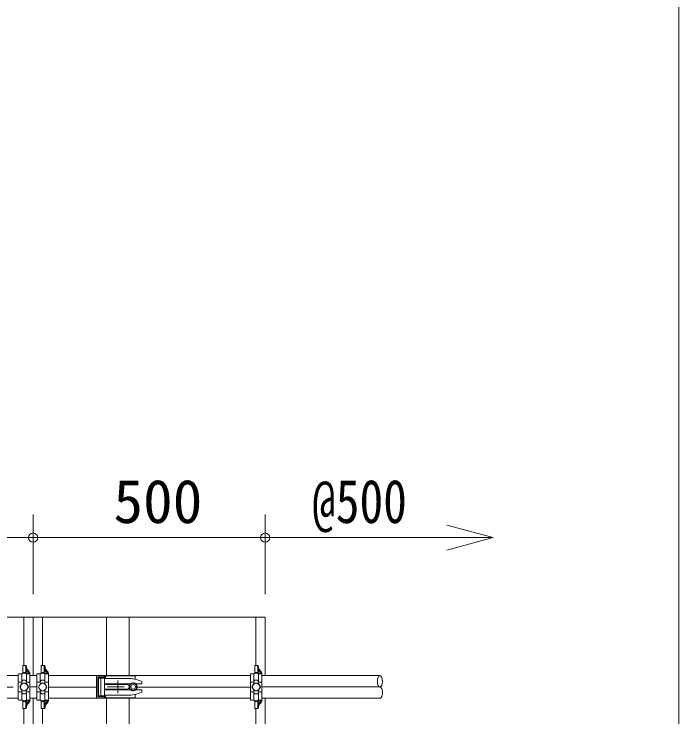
# Model space of a CAD drawing. Units: millimetres, scale not verified. Extents: x -10062 to 10062, y -6938 to 6938.
# Drawn here: x 8630 to 10062, y -1585 to -70 of the extents above; entities that cross this region are included whole.
import ezdxf
from ezdxf.enums import TextEntityAlignment as Align

# ---------------------------------------------------------------- set-up
doc = ezdxf.new("R2010")
doc.units = ezdxf.units.MM
doc.header["$LTSCALE"] = 40
doc.header["$PDMODE"] = 32
doc.header["$PDSIZE"] = 20
for name, pattern in [('CHAIN2', [12, 9, -1, 1, -1]), ('DASHED1', [1.8, 1.2, -0.6]), ('DOUBLE_CHAIN2', [12.8, 9, -1, 0.6, -0.6, 0.6, -1])]:
    doc.linetypes.add(name, pattern=pattern)
for name, color, linetype, lineweight in [('0-0_(2m)標準ｱﾄﾞﾌﾗッﾄ', 7, 'Continuous', 9), ('0-1_0', 4, 'Continuous', 9), ('0-E__A-8_補助材１', 1, 'Continuous', 9), ('1-2_KANAGU', 2, 'Continuous', 9), ('1-8_仮囲い', 7, 'Continuous', 9), ('1-9_図面枠', 7, 'Continuous', 9)]:
    doc.layers.add(name, color=color, linetype=linetype, lineweight=lineweight)
doc.styles.add('ＭＳ ゴシック', font='')
doc.styles.get('ＭＳ ゴシック').set_extended_font_data('MS Gothic')

msp = doc.modelspace()

# ---------------------------------------------------------------- linework, layer by layer
at = {"layer": '0-0_(2m)標準ｱﾄﾞﾌﾗッﾄ'}
for p, q in [((9170.98, -1370.16), (3170.98, -1370.16)), ((8650.98, -1370.16), (8650.98, -1474.1)), ((8670.98, -1370.16), (8670.98, -1495.86)), ((8690.98, -1370.16), (8690.98, -1474.1)), ((9150.98, -1370.16), (9150.98, -1474.1)), ((9170.98, -1370.16), (9170.98, -1495.86)), ((8670.98, -1544.46), (8670.98, -3195.86)), ((9170.98, -1544.46), (9170.98, -3195.86)), ((8650.98, -1566.92), (8650.98, -3174.1)), ((8690.98, -1566.92), (8690.98, -3174.1)), ((9150.98, -1566.92), (9150.98, -3174.1))]:
    msp.add_line(p, q, dxfattribs=at)
at = {"layer": '0-1_0', "lineweight": 5}
for p, q in [((8670.98, -1320.16), (8670.98, -1148.54)), ((8670.98, -1320.16), (8670.98, -1148.54)), ((9170.98, -1320.16), (9170.98, -1148.54)), ((8670.98, -1198.54), (8170.98, -1198.54)), ((9170.98, -1198.54), (8670.98, -1198.54)), ((8720.98, -1198.54), (9120.98, -1198.54)), ((9562.14, -1198.54), (9170.98, -1198.54)), ((9662.14, -1198.54), (9562.14, -1198.54))]:
    msp.add_line(p, q, dxfattribs=at)
at = {"layer": '0-1_0', "linetype": 'CHAIN2', "lineweight": 5}
for p, q in [((8853.46, -1534.04), (8853.46, -1506.28)), ((8830.53, -1520.16), (8867.34, -1520.16))]:
    msp.add_line(p, q, dxfattribs=at)
at = {"layer": '0-1_0', "lineweight": 5}
msp.add_lwpolyline([(9562.14, -1225.34), (9662.14, -1198.54), (9562.14, -1171.75)], dxfattribs=at)
at = {"layer": '0-1_0'}
for p in [(8670.98, -1198.54), (9170.98, -1198.54)]:
    msp.add_point(p, dxfattribs=at)
at = {"layer": '0-E__A-8_補助材１'}
for p, q in [((8807.55, -1496.38), (8807.55, -1543.94)), ((8824.68, -1496.38), (8807.55, -1496.38)), ((8810.41, -1499.23), (8810.41, -1541.08)), ((8824.68, -1499.23), (8810.41, -1499.23)), ((8824.68, -1501.14), (8829.44, -1496.38)), ((8824.68, -1496.38), (8824.68, -1499.23)), ((8890.8, -1496.38), (8829.44, -1496.38)), ((8890.8, -1496.38), (8890.8, -1503.98)), ((8812.31, -1501.14), (8812.31, -1539.19)), ((8824.68, -1501.14), (8812.31, -1501.14)), ((8824.68, -1501.14), (8824.68, -1539.19)), ((8874.32, -1502.08), (8824.68, -1502.08)), ((8881.3, -1513.49), (8824.68, -1513.49)), ((8905.43, -1513.49), (8892.06, -1513.49)), ((8905.43, -1508.74), (8905.43, -1513.49)), ((8824.68, -1515.4), (8873.39, -1515.4)), ((8824.68, -1524.91), (8873.39, -1524.91)), ((8824.68, -1526.81), (8881.3, -1526.81)), ((8892.06, -1526.81), (8905.43, -1526.81)), ((8905.43, -1526.81), (8905.43, -1531.57)), ((8807.55, -1543.94), (8824.68, -1543.94)), ((8810.41, -1541.08), (8824.68, -1541.08)), ((8812.31, -1539.19), (8824.68, -1539.19)), ((8824.68, -1538.23), (8874.32, -1538.23)), ((8824.68, -1539.19), (8829.44, -1543.94)), ((8824.68, -1541.08), (8824.68, -1543.94)), ((8829.44, -1543.94), (8890.8, -1543.94)), ((8890.8, -1536.33), (8890.8, -1543.94))]:
    msp.add_line(p, q, dxfattribs=at)
at = {"layer": '0-E__A-8_補助材１', "linetype": 'DASHED1'}
msp.add_line((8817.28, -1501.14), (8817.28, -1539.19), dxfattribs=at)
at = {"layer": '0-E__A-8_補助材１'}
msp.add_lwpolyline([(8894.1, -1515.87), (8886.68, -1511.59), (8879.26, -1515.87), (8879.26, -1524.44), (8886.68, -1528.72), (8894.1, -1524.44)], close=True, dxfattribs=at)
for radius in [8.56, 4.76]:
    msp.add_circle((8886.68, -1520.16), radius, dxfattribs=at)
for centre, radius, start, end in [((8874.18, -1578.66), 76.59, 65.915, 90.76), ((8873.39, -1520.16), 4.76, 270, 90), ((8874.18, -1461.66), 76.59, 269.24, 294.085)]:
    msp.add_arc(centre, radius, start, end, dxfattribs=at)
at = {"layer": '1-2_KANAGU'}
for p, q in [((8648.68, -1474.05), (8655.29, -1474.05)), ((8648.68, -1489.25), (8648.68, -1474.05)), ((8655.08, -1476.05), (8655.08, -1478.97)), ((8656.7, -1476.05), (8656.7, -1480.92)), ((8663.19, -1488.71), (8656.7, -1480.92)), ((8662.46, -1490.59), (8656.7, -1483.68)), ((8688.68, -1474.1), (8695.29, -1474.1)), ((8688.68, -1489.3), (8688.68, -1474.1)), ((8695.08, -1476.1), (8695.08, -1479.03)), ((8696.7, -1476.1), (8696.7, -1480.98)), ((8703.19, -1488.77), (8696.7, -1480.98)), ((8702.46, -1490.65), (8696.7, -1483.74)), ((9148.68, -1474.05), (9155.29, -1474.05)), ((9148.68, -1489.25), (9148.68, -1474.05)), ((9155.08, -1476.05), (9155.08, -1478.97)), ((9156.7, -1476.05), (9156.7, -1480.92)), ((9163.19, -1488.71), (9156.7, -1480.92)), ((9162.46, -1490.59), (9156.7, -1483.68)), ((8639.08, -1548.31), (8639.08, -1492.6)), ((8643, -1492.1), (8647.2, -1491.85)), ((8646.58, -1492.88), (8646.58, -1509.99)), ((8647.98, -1491.1), (8646.88, -1492.16)), ((8648.68, -1489.25), (8649.19, -1489.25)), ((8650.96, -1490.08), (8661.85, -1490.79)), ((8655.17, -1491.1), (8656.27, -1492.16)), ((8655.24, -1491.16), (8663.44, -1491.69)), ((8656.13, -1492.02), (8664.08, -1492.54)), ((8656.58, -1492.88), (8656.58, -1509.99)), ((8664.08, -1548.35), (8664.08, -1492.54)), ((8679.08, -1548.37), (8679.08, -1492.66)), ((8683, -1492.16), (8687.2, -1491.91)), ((8686.58, -1492.93), (8686.58, -1510.05)), ((8687.98, -1491.16), (8686.88, -1492.22)), ((8688.68, -1489.3), (8689.19, -1489.3)), ((8690.96, -1490.14), (8701.85, -1490.84)), ((8695.17, -1491.16), (8696.27, -1492.22)), ((8695.24, -1491.22), (8703.44, -1491.75)), ((8696.13, -1492.08), (8704.08, -1492.59)), ((8696.58, -1492.93), (8696.58, -1510.05)), ((8704.08, -1548.4), (8704.08, -1492.59)), ((9139.08, -1548.31), (9139.08, -1492.6)), ((9143, -1492.1), (9147.2, -1491.85)), ((9146.58, -1492.88), (9146.58, -1509.99)), ((9147.98, -1491.1), (9146.88, -1492.16)), ((9148.68, -1489.25), (9149.19, -1489.25)), ((9150.96, -1490.08), (9161.85, -1490.79)), ((9155.17, -1491.1), (9156.27, -1492.16)), ((9155.24, -1491.16), (9163.44, -1491.69)), ((9156.13, -1492.02), (9164.08, -1492.54)), ((9156.58, -1492.88), (9156.58, -1509.99)), ((9164.08, -1548.35), (9164.08, -1492.54)), ((8639.08, -1509.99), (8646.58, -1509.99)), ((8648.11, -1506.68), (8646.58, -1509.99)), ((8649.92, -1505.52), (8653.23, -1505.52)), ((8679.08, -1510.05), (8686.58, -1510.05)), ((8688.11, -1506.74), (8686.58, -1510.05)), ((8689.92, -1505.58), (8693.23, -1505.58)), ((9139.08, -1509.99), (9146.58, -1509.99)), ((9148.11, -1506.68), (9146.58, -1509.99)), ((9149.92, -1505.52), (9153.23, -1505.52)), ((8639.08, -1530.92), (8646.58, -1530.92)), ((8648.11, -1534.24), (8646.58, -1530.92)), ((8646.58, -1548.04), (8646.58, -1530.92)), ((8649.92, -1535.39), (8653.23, -1535.39)), ((8656.58, -1548.04), (8656.58, -1530.92)), ((8679.08, -1530.98), (8686.58, -1530.98)), ((8688.11, -1534.29), (8686.58, -1530.98)), ((8686.58, -1548.1), (8686.58, -1530.98)), ((8689.92, -1535.45), (8693.23, -1535.45)), ((8696.58, -1548.1), (8696.58, -1530.98)), ((9139.08, -1530.92), (9146.58, -1530.92)), ((9148.11, -1534.24), (9146.58, -1530.92)), ((9146.58, -1548.04), (9146.58, -1530.92)), ((9149.92, -1535.39), (9153.23, -1535.39)), ((9156.58, -1548.04), (9156.58, -1530.92)), ((8643, -1548.81), (8647.2, -1549.06)), ((8647.98, -1549.82), (8646.88, -1548.76)), ((8648.68, -1551.67), (8649.19, -1551.67)), ((8648.68, -1551.67), (8648.68, -1566.87)), ((8650.96, -1550.83), (8661.85, -1550.13)), ((8655.17, -1549.82), (8656.27, -1548.76)), ((8655.24, -1549.75), (8663.44, -1549.22)), ((8656.13, -1548.89), (8664.08, -1548.38)), ((8662.46, -1550.32), (8656.7, -1557.23)), ((8663.19, -1552.2), (8656.7, -1559.99)), ((8656.7, -1564.87), (8656.7, -1559.99)), ((8683, -1548.87), (8687.2, -1549.12)), ((8687.98, -1549.87), (8686.88, -1548.82)), ((8688.68, -1551.72), (8689.19, -1551.72)), ((8688.68, -1551.72), (8688.68, -1566.92)), ((8690.96, -1550.89), (8701.85, -1550.18)), ((8695.17, -1549.87), (8696.27, -1548.82)), ((8695.24, -1549.81), (8703.44, -1549.28)), ((8696.13, -1548.95), (8704.08, -1548.44)), ((8702.46, -1550.38), (8696.7, -1557.29)), ((8703.19, -1552.26), (8696.7, -1560.05)), ((8696.7, -1564.92), (8696.7, -1560.05)), ((9143, -1548.81), (9147.2, -1549.06)), ((9147.98, -1549.82), (9146.88, -1548.76)), ((9148.68, -1551.67), (9149.19, -1551.67)), ((9148.68, -1551.67), (9148.68, -1566.87)), ((9150.96, -1550.83), (9161.85, -1550.13)), ((9155.17, -1549.82), (9156.27, -1548.76)), ((9155.24, -1549.75), (9163.44, -1549.22)), ((9156.13, -1548.89), (9164.08, -1548.38)), ((9162.46, -1550.32), (9156.7, -1557.23)), ((9163.19, -1552.2), (9156.7, -1559.99)), ((9156.7, -1564.87), (9156.7, -1559.99)), ((8648.68, -1566.87), (8655.29, -1566.87)), ((8655.08, -1564.87), (8655.08, -1561.94)), ((8688.68, -1566.92), (8695.29, -1566.92)), ((8695.08, -1564.92), (8695.08, -1562)), ((9148.68, -1566.87), (9155.29, -1566.87)), ((9155.08, -1564.87), (9155.08, -1561.94))]:
    msp.add_line(p, q, dxfattribs=at)
at = {"layer": '1-2_KANAGU', "linetype": 'DASHED1'}
for p, q in [((8655.08, -1478.97), (8655.08, -1487.25)), ((8656.7, -1480.92), (8656.7, -1487.25)), ((8695.08, -1479.03), (8695.08, -1487.3)), ((8696.7, -1480.98), (8696.7, -1487.3)), ((9155.08, -1478.97), (9155.08, -1487.25)), ((9156.7, -1480.92), (9156.7, -1487.25)), ((8649.19, -1489.25), (8655.29, -1489.25)), ((8689.19, -1489.3), (8695.29, -1489.3)), ((9149.19, -1489.25), (9155.29, -1489.25)), ((8649.19, -1551.67), (8655.29, -1551.67)), ((8655.08, -1561.94), (8655.08, -1553.67)), ((8656.7, -1559.99), (8656.7, -1553.67)), ((8689.19, -1551.72), (8695.29, -1551.72)), ((8695.08, -1562), (8695.08, -1553.72)), ((8696.7, -1560.05), (8696.7, -1553.72)), ((9149.19, -1551.67), (9155.29, -1551.67)), ((9155.08, -1561.94), (9155.08, -1553.67)), ((9156.7, -1559.99), (9156.7, -1553.67))]:
    msp.add_line(p, q, dxfattribs=at)
at = {"layer": '1-2_KANAGU', "color": 4, "lineweight": 5}
for p, q in [((8642.38, -1520.46), (8646.98, -1512.49)), ((8646.98, -1512.49), (8656.18, -1512.49)), ((8656.18, -1512.49), (8660.78, -1520.46)), ((8682.38, -1520.52), (8686.98, -1512.55)), ((8686.98, -1512.55), (8696.18, -1512.55)), ((8696.18, -1512.55), (8700.78, -1520.52)), ((9142.38, -1520.46), (9146.98, -1512.49)), ((9146.98, -1512.49), (9156.18, -1512.49)), ((9156.18, -1512.49), (9160.78, -1520.46)), ((8646.98, -1528.42), (8642.38, -1520.46)), ((8656.18, -1528.42), (8646.98, -1528.42)), ((8660.78, -1520.46), (8656.18, -1528.42)), ((8686.98, -1528.48), (8682.38, -1520.52)), ((8696.18, -1528.48), (8686.98, -1528.48)), ((8700.78, -1520.52), (8696.18, -1528.48)), ((9146.98, -1528.42), (9142.38, -1520.46)), ((9156.18, -1528.42), (9146.98, -1528.42)), ((9160.78, -1520.46), (9156.18, -1528.42))]:
    msp.add_line(p, q, dxfattribs=at)
at = {"layer": '1-2_KANAGU'}
for points in [[(8655.04, -1506.68), (8656.58, -1509.99), (8664.08, -1509.99)], [(8695.04, -1506.74), (8696.58, -1510.05), (8704.08, -1510.05)], [(9155.04, -1506.68), (9156.58, -1509.99), (9164.08, -1509.99)], [(8655.04, -1534.24), (8656.58, -1530.92), (8664.08, -1530.92)], [(8695.04, -1534.29), (8696.58, -1530.98), (8704.08, -1530.98)], [(9155.04, -1534.24), (9156.58, -1530.92), (9164.08, -1530.92)]]:
    msp.add_lwpolyline(points, dxfattribs=at)
at = {"layer": '1-2_KANAGU', "color": 4, "lineweight": 5}
for centre in [(8651.58, -1520.46), (8691.58, -1520.52), (9151.58, -1520.46)]:
    msp.add_circle(centre, 7.97, dxfattribs=at)
at = {"layer": '1-2_KANAGU'}
for centre, radius, start, end in [((8647.58, -1492.88), 1, 134.006, 180), ((8649.58, -1492.75), 2.3, 93.937, 134.006), ((8649.19, -1490.49), 1.24, 2.469, 90), ((8653.58, -1492.75), 2.3, 45.994, 89.995), ((8655.58, -1492.88), 1, 0, 45.994), ((8687.58, -1492.93), 1, 134.006, 180), ((8689.58, -1492.81), 2.3, 93.937, 134.006), ((8689.19, -1490.54), 1.24, 2.469, 90), ((8693.58, -1492.81), 2.3, 45.994, 89.995), ((8695.58, -1492.93), 1, 0, 45.994), ((9147.58, -1492.88), 1, 134.006, 180), ((9149.58, -1492.75), 2.3, 93.937, 134.006), ((9149.19, -1490.49), 1.24, 2.469, 90), ((9153.58, -1492.75), 2.3, 45.994, 89.995), ((9155.58, -1492.88), 1, 0, 45.994), ((8649.92, -1507.52), 2, 90, 155.142), ((8653.23, -1507.52), 2, 24.858, 90), ((8689.92, -1507.58), 2, 90, 155.142), ((8693.23, -1507.58), 2, 24.858, 90), ((9149.92, -1507.52), 2, 90, 155.142), ((9153.23, -1507.52), 2, 24.858, 90), ((8649.92, -1533.39), 2, 204.858, 270), ((8653.23, -1533.39), 2, 270, 335.142), ((8689.92, -1533.45), 2, 204.858, 270), ((8693.23, -1533.45), 2, 270, 335.142), ((9149.92, -1533.39), 2, 204.858, 270), ((9153.23, -1533.39), 2, 270, 335.142), ((8647.58, -1548.04), 1, 180, 225.994), ((8649.58, -1548.16), 2.3, 225.994, 266.063), ((8649.19, -1550.43), 1.24, 270, 357.531), ((8653.58, -1548.16), 2.3, 270.005, 314.006), ((8655.58, -1548.04), 1, 314.006, 0), ((8687.58, -1548.1), 1, 180, 225.994), ((8689.58, -1548.22), 2.3, 225.994, 266.063), ((8689.19, -1550.48), 1.24, 270, 357.531), ((8693.58, -1548.22), 2.3, 270.005, 314.006), ((8695.58, -1548.1), 1, 314.006, 0), ((9147.58, -1548.04), 1, 180, 225.994), ((9149.58, -1548.16), 2.3, 225.994, 266.063), ((9149.19, -1550.43), 1.24, 270, 357.531), ((9153.58, -1548.16), 2.3, 270.005, 314.006), ((9155.58, -1548.04), 1, 314.006, 0)]:
    msp.add_arc(centre, radius, start, end, dxfattribs=at)
for centre, major_axis, ratio, start_param, end_param in [((8653.66, -1476.05), (0, 2), 0.707001, 4.712389, 6.2831853), ((8655.29, -1476.05), (0, 2), 0.707001, 4.712389, 6.2831853), ((8693.66, -1476.1), (0, 2), 0.707001, 4.712389, 6.2831853), ((8695.29, -1476.1), (0, 2), 0.707001, 4.712389, 6.2831853), ((9153.66, -1476.05), (0, 2), 0.707001, 4.712389, 6.2831853), ((9155.29, -1476.05), (0, 2), 0.707001, 4.712389, 6.2831853), ((8669.08, -1492.6), (-30, 0), 0.033603, 5.765587, 6.2831853), ((8651.58, -1490.52), (-2.93, 0), 0.034045, 3.9608415, 5.5404285), ((8662.33, -1490.78), (1.74, -1.85), 0.087542, 0, 1.5914235), ((8660.24, -1490.38), (3.75, -3.22), 0.663063, 0.0401523, 1.3363299), ((8709.08, -1492.66), (-30, 0), 0.033603, 5.765587, 6.2831853), ((8691.58, -1490.58), (-2.93, 0), 0.034045, 3.9608415, 5.5404285), ((8702.33, -1490.84), (1.74, -1.85), 0.087542, 0, 1.5914235), ((8700.24, -1490.44), (3.75, -3.22), 0.663063, 0.0401523, 1.3363299), ((9169.08, -1492.6), (-30, 0), 0.033603, 5.765587, 6.2831853), ((9151.58, -1490.52), (-2.93, 0), 0.034045, 3.9608415, 5.5404285), ((9162.33, -1490.78), (1.74, -1.85), 0.087542, 0, 1.5914235), ((9160.24, -1490.38), (3.75, -3.22), 0.663063, 0.0401523, 1.3363299), ((8669.08, -1548.31), (-30, 0), 0.033604, 6.2831853, 6.8007772), ((8651.58, -1550.39), (-2.93, 0), 0.034055, 0.7427079, 2.3223852), ((8662.33, -1550.14), (1.74, 1.85), 0.087549, 4.691762, 6.2831853), ((8660.24, -1550.53), (3.75, 3.22), 0.663063, 4.9468554, 6.243033), ((8709.08, -1548.37), (-30, 0), 0.033604, 6.2831853, 6.8007772), ((8691.58, -1550.45), (-2.93, 0), 0.034055, 0.7427079, 2.3223852), ((8702.33, -1550.19), (1.74, 1.85), 0.087549, 4.691762, 6.2831853), ((8700.24, -1550.59), (3.75, 3.22), 0.663063, 4.9468554, 6.243033), ((9169.08, -1548.31), (-30, 0), 0.033604, 6.2831853, 6.8007772), ((9151.58, -1550.39), (-2.93, 0), 0.034055, 0.7427079, 2.3223852), ((9162.33, -1550.14), (1.74, 1.85), 0.087549, 4.691762, 6.2831853), ((9160.24, -1550.53), (3.75, 3.22), 0.663063, 4.9468554, 6.243033), ((8653.66, -1564.87), (0, 2), 0.707001, 3.1415927, 4.712389), ((8655.29, -1564.87), (0, 2), 0.707001, 3.1415927, 4.712389), ((8693.66, -1564.92), (0, 2), 0.707001, 3.1415927, 4.712389), ((8695.29, -1564.92), (0, 2), 0.707001, 3.1415927, 4.712389), ((9153.66, -1564.87), (0, 2), 0.707001, 3.1415927, 4.712389), ((9155.29, -1564.87), (0, 2), 0.707001, 3.1415927, 4.712389)]:
    msp.add_ellipse(centre, major_axis=major_axis, ratio=ratio, start_param=start_param, end_param=end_param, dxfattribs=at)
at = {"layer": '1-2_KANAGU', "linetype": 'DASHED1'}
for centre, start_param, end_param in [((8653.66, -1487.25), 3.1415927, 4.712389), ((8655.29, -1487.25), 3.1415927, 4.712389), ((8693.66, -1487.3), 3.1415927, 4.712389), ((8695.29, -1487.3), 3.1415927, 4.712389), ((9153.66, -1487.25), 3.1415927, 4.712389), ((9155.29, -1487.25), 3.1415927, 4.712389), ((8653.66, -1553.67), 4.712389, 6.2831853), ((8655.29, -1553.67), 4.712389, 6.2831853), ((8693.66, -1553.72), 4.712389, 6.2831853), ((8695.29, -1553.72), 4.712389, 6.2831853), ((9153.66, -1553.67), 4.712389, 6.2831853), ((9155.29, -1553.67), 4.712389, 6.2831853)]:
    msp.add_ellipse(centre, major_axis=(0, 2), ratio=0.707001, start_param=start_param, end_param=end_param, dxfattribs=at)
at = {"layer": '1-8_仮囲い'}
for p, q in [((8829.16, -1496.66), (8829.16, -1370.16)), ((8877.76, -1496.38), (8877.76, -1370.16)), ((8204.08, -1495.86), (8639.08, -1495.86)), ((8664.08, -1495.86), (8679.08, -1495.86)), ((8704.08, -1495.86), (9139.08, -1495.86)), ((9164.08, -1495.86), (9418.6, -1495.86)), ((8204.08, -1544.52), (8639.08, -1544.52)), ((8664.08, -1544.53), (8679.08, -1544.53)), ((8704.08, -1544.53), (9139.08, -1544.53)), ((8829.16, -1669.16), (8829.16, -1543.66)), ((8877.76, -1669.16), (8877.76, -1543.94)), ((9164.08, -1544.53), (9418.38, -1544.74))]:
    msp.add_line(p, q, dxfattribs=at)
at = {"layer": '1-8_仮囲い', "linetype": 'DOUBLE_CHAIN2'}
for p, q in [((8204.08, -1520.5), (8639.08, -1520.5)), ((8664.02, -1520.44), (8679.08, -1520.46)), ((8704.08, -1520.5), (8807.55, -1520.5)), ((8895.3, -1520.5), (9139.08, -1520.5)), ((9164.02, -1520.44), (9418.52, -1520.45))]:
    msp.add_line(p, q, dxfattribs=at)
at = {"layer": '1-8_仮囲い'}
msp.add_ellipse((9418.38, -1508.31), major_axis=(0, -12.15), ratio=0.448691, dxfattribs=at)
msp.add_ellipse((9418.32, -1532.6), major_axis=(0, 12.15), ratio=0.448691, start_param=3.1527508, end_param=6.3491017, dxfattribs=at)
at = {"layer": '1-9_図面枠'}
msp.add_lwpolyline([(-10062.5, -6937.5), (10062.5, -6937.5), (10062.5, 6937.5), (-10062.5, 6937.5)], dxfattribs=at)

# ---------------------------------------------------------------- texts
at = {"layer": '0-1_0', "color": 2, "style": 'ＭＳ ゴシック'}
msp.add_text('500', height=93.84, dxfattribs=at).set_placement((8844.18, -1195.34), align=Align.BOTTOM_LEFT)
at = {"layer": '0-1_0', "color": 2, "style": 'ＭＳ ゴシック', "width": 0.8}
msp.add_text('@500', height=93.84, dxfattribs=at).set_placement((9272.12, -1195.34), align=Align.BOTTOM_LEFT)

doc.saveas('drawing.dxf')
